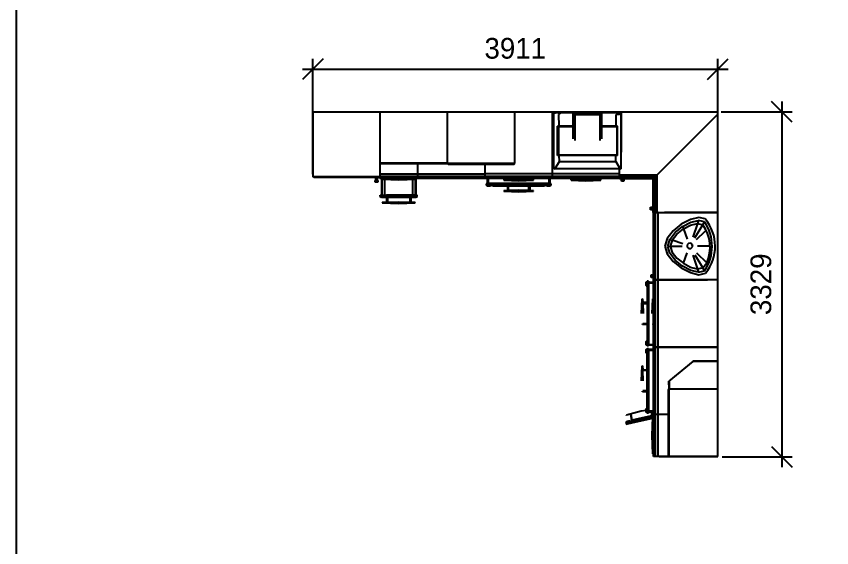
# Model space of a CAD drawing. Header units: millimetres. Extents: x 3103 to 179340, y -10977 to 70536.
# Drawn here: x 3103 to 10976, y 44765 to 49893 of the extents above; entities that cross this region are included whole.
import ezdxf

# ---------------------------------------------------------------- set-up
doc = ezdxf.new("R2010")
doc.units = ezdxf.units.MM
doc.header["$LTSCALE"] = 0.5
doc.layers.add('MEBEL', color=1, linetype='Continuous')
doc.styles.add('WROMLATS', font='wromlats.shx', dxfattribs={"bigfont": 'bigfont.shx'})
doc.dimstyles.new('juka', dxfattribs={"dimscale": 100, "dimtxt": 2, "dimasz": 2, "dimexe": 1, "dimexo": 1, "dimgap": 1, "dimtad": 1, "dimtoh": 1, "dimdec": 0, "dimzin": 0, "dimdsep": 46, "dimtxsty": 'WROMLATS', "dimblk": 'OBLIQUE', "dimcen": -3, "dimdle": 1, "dimclrd": 256, "dimclre": 256, "dimclrt": 256, "dimadec": 0, "dimazin": 0, "dimtfac": 1, "dimtdec": 0, "dimtix": 1, "dimtmove": 2, "dimatfit": 3, "dimldrblk": 'ORIGIN2', "dimfxl": 1, "dimtvp": 2.5, "dimtolj": 1, "dimtzin": 0, "dimarcsym": 0})

# ---------------------------------------------------------------- blocks, each defined once
blk = doc.blocks.new('m_68')
for p, q in [((-72.008419, 443.155933), (-70.77713, 444.387484)), ((-72.008419, 371.759987), (-72.008419, 443.155933)), ((-0.503492, 444.387532), (-70.77713, 444.387484)), ((-70.77713, 444.387484), (-70.77713, 370.528412)), ((-68.285131, 444.387484), (-68.285131, 444.422055)), ((-68.285131, 444.422055), (-0.522279, 444.422055)), ((-0.522279, 444.422055), (-0.522279, 444.387532)), ((-0.503492, 370.528412), (-0.503492, 444.387532)), ((0, 444.422055), (0, 0)), ((-77.212906, 373.150349), (-77.212906, 375.973416)), ((-77.212906, 375.973416), (-75.331068, 375.973416)), ((-75.331068, 375.890827), (-77.212906, 375.890827)), ((-75.331068, 375.973416), (-75.331068, 375.890827)), ((-75.331068, 375.213146), (-75.331068, 375.890827)), ((-99.878692, 368.104553), (-100.53339, 350.079251)), ((-99.31736, 368.104553), (-99.878692, 368.104553)), ((-99.142599, 363.290119), (-99.31736, 368.104553)), ((-94.031429, 368.881083), (-92.799997, 370.276833)), ((-94.031429, 364.742089), (-94.031429, 368.881083)), ((-92.799997, 370.276833), (-92.799997, 363.380814)), ((-92.799997, 370.276833), (-91.526174, 370.276833)), ((-91.526174, 370.276833), (-91.526174, 363.346339)), ((-91.526174, 368.117762), (-73.057222, 368.117762)), ((-91.093921, 368.117762), (-91.093921, 368.587065)), ((-91.093921, 368.587065), (-73.057222, 368.587065)), ((-75.331068, 373.150349), (-77.212906, 373.150349)), ((-76.254081, 375.187874), (-76.254081, 375.213146)), ((-76.254081, 375.213146), (-72.008419, 375.213146)), ((-76.254081, 373.820257), (-76.254081, 373.853302)), ((-72.008419, 373.820257), (-76.254081, 373.820257)), ((-75.331068, 375.295782), (-72.008419, 375.295782)), ((-75.331068, 373.820257), (-75.331068, 373.150349)), ((-73.86074, 367.903424), (-74.515438, 349.878073)), ((-73.299598, 367.903424), (-73.86074, 367.903424)), ((-73.124599, 363.088942), (-73.299598, 367.903424)), ((-73.057222, 329.136658), (-73.057222, 370.936251)), ((-73.057222, 370.936251), (-72.555685, 370.936251)), ((-72.555685, 370.936251), (-72.555685, 329.136658)), ((-72.555685, 370.936251), (-71.184969, 370.936251)), ((-70.77713, 370.528412), (-72.008419, 371.759987)), ((-71.067762, 329.136658), (-71.067762, 370.81914)), ((-70.77713, 370.528412), (-0.503492, 370.528412)), ((-68.241024, 329.136658), (-68.241024, 370.528412)), ((-56.254291, 370.524597), (-56.869936, 369.908715)), ((-56.869936, 369.908715), (-56.860733, 297.246695)), ((-56.245136, 296.630955), (-56.254291, 370.524597)), ((-56.254291, 370.524597), (0.000191, 370.524597)), ((-0.503492, 370.936251), (0.000191, 370.936251)), ((-99.580288, 362.67066), (-99.580288, 363.290119)), ((-99.580288, 363.290119), (-94.122076, 363.290072)), ((-99.120092, 362.67066), (-98.66271, 350.079251)), ((-94.122076, 362.360811), (-99.108791, 362.360859)), ((-94.122076, 363.290072), (-94.122076, 362.360811)), ((-94.110918, 361.985064), (-92.879676, 363.380814)), ((-94.110918, 338.129568), (-94.110918, 361.985064)), ((-92.830467, 363.380814), (-94.031429, 364.742089)), ((-92.879676, 363.380814), (-92.879676, 336.733818)), ((-91.59708, 363.380814), (-92.879676, 363.380814)), ((-91.59708, 336.733818), (-91.59708, 363.380814)), ((-91.526174, 363.346339), (-91.59708, 363.346339)), ((-91.526174, 365.472031), (-73.949003, 365.472031)), ((-91.526174, 363.759709), (-91.520309, 363.759709)), ((-91.520309, 363.759709), (-91.520309, 336.099434)), ((-73.562288, 362.469483), (-73.562288, 363.088942)), ((-73.562288, 363.088942), (-73.057222, 363.088942)), ((-73.211336, 365.472031), (-73.057222, 365.472031)), ((-73.10214, 362.469483), (-73.057222, 361.231947)), ((-73.09103, 362.159729), (-73.057222, 362.159729)), ((-100.53339, 350.079251), (-99.878692, 332.053948)), ((-98.66271, 350.079251), (-99.112892, 337.684679)), ((-74.515438, 349.878073), (-73.86074, 331.85277)), ((-99.878692, 332.053948), (-99.31736, 332.053948)), ((-99.580288, 336.755467), (-99.580288, 337.489414)), ((-94.122076, 336.755467), (-99.580288, 336.755467)), ((-99.31736, 332.053948), (-99.1467, 336.755467)), ((-99.112892, 337.684679), (-94.122076, 337.684679)), ((-94.122076, 337.684679), (-94.122076, 336.755467)), ((-92.879676, 336.733818), (-94.110918, 338.129568)), ((-94.025373, 335.356856), (-92.810726, 336.733818)), ((-94.025373, 331.217814), (-94.025373, 335.356856)), ((-92.794132, 329.822064), (-94.025373, 331.217814)), ((-92.810726, 336.733818), (-92.879676, 336.733818)), ((-92.879676, 336.733818), (-91.59708, 336.733818)), ((-92.794132, 336.733818), (-92.794132, 329.822064)), ((-91.520309, 336.752606), (-91.59708, 336.752606)), ((-91.520309, 329.822064), (-91.520309, 336.752606)), ((-91.520309, 334.462786), (-73.955488, 334.462786)), ((-91.520309, 331.817055), (-73.057222, 331.817055)), ((-91.520309, 331.806898), (-73.057222, 331.806898)), ((-91.093921, 331.29797), (-91.093921, 331.806898)), ((-73.057222, 331.29797), (-91.093921, 331.29797)), ((-73.86074, 331.85277), (-73.299598, 331.85277)), ((-73.562288, 336.554337), (-73.562288, 337.288285)), ((-73.057222, 336.554337), (-73.562288, 336.554337)), ((-73.299598, 331.85277), (-73.1287, 336.554337)), ((-73.204898, 334.462786), (-73.057222, 334.462786)), ((-73.057222, 338.524246), (-73.095131, 337.483549)), ((-73.095131, 337.483549), (-73.057222, 337.483549)), ((-92.794132, 329.822064), (-91.520309, 329.822064)), ((-72.555685, 329.136658), (-73.057222, 329.136658)), ((-73.03791, 255.32732), (-73.03791, 329.136658)), ((-72.555685, 329.136658), (-71.067762, 329.136658)), ((-72.533416, 255.32732), (-72.533416, 329.136658)), ((-71.067762, 329.136658), (-68.241024, 329.136658)), ((-71.037912, 255.32732), (-71.037912, 329.136658)), ((-68.241024, 329.136658), (-68.199396, 329.136658)), ((-68.199396, 329.14877), (-68.197059, 329.14877)), ((-68.197059, 329.14877), (-68.197059, 255.311489)), ((-68.197059, 329.14877), (-56.864833, 329.14877)), ((-56.699991, 296.525812), (-57.315635, 295.909977)), ((-57.315635, 295.909977), (-57.306432, 223.24791)), ((-56.860733, 297.246695), (-56.245136, 296.630955)), ((-56.699991, 296.525812), (0.000191, 296.52586)), ((-56.690645, 222.63217), (-56.699991, 296.525812)), ((-56.245136, 296.630955), (0.000191, 296.631003)), ((-81.399631, 252.958775), (-80.168342, 254.19035)), ((-81.399631, 249.323845), (-81.399631, 252.958775)), ((-80.168342, 254.19035), (-80.168342, 248.09227)), ((-78.877735, 254.19035), (-80.168342, 254.19035)), ((-78.877735, 248.09227), (-78.877735, 254.19035)), ((-78.877735, 252.60973), (-73.051357, 252.60973)), ((-78.877735, 251.533938), (-73.051357, 251.533938)), ((-78.680277, 252.60973), (-78.680277, 252.743817)), ((-78.680277, 252.743817), (-73.051357, 252.743817)), ((-78.680277, 185.058165), (-78.680277, 251.533938)), ((-73.051357, 181.490088), (-73.051357, 255.32732)), ((-73.051357, 255.32732), (-72.546482, 255.32732)), ((-72.546482, 255.32732), (-72.546482, 181.490088)), ((-71.048832, 255.32732), (-72.546482, 255.32732)), ((-71.048832, 181.490088), (-71.048832, 255.32732)), ((-71.048832, 255.32732), (-68.203497, 255.32732)), ((-68.203497, 255.32732), (-68.206453, 255.32732)), ((-68.203497, 181.539107), (-68.203497, 255.32732)), ((-68.203497, 255.32732), (-57.310533, 255.32732)), ((-68.197059, 255.311489), (-57.310533, 255.311489)), ((-80.168342, 248.09227), (-81.399631, 249.323845)), ((-81.384182, 246.833182), (-80.15294, 248.064757)), ((-81.384182, 190.127516), (-81.384182, 246.833182)), ((-80.168342, 248.09227), (-78.877735, 248.09227)), ((-80.15294, 248.064757), (-80.15294, 188.895941)), ((-78.975963, 248.064757), (-80.15294, 248.064757)), ((-79.571867, 248.064757), (-79.571867, 248.09227)), ((-79.129123, 248.064757), (-79.129123, 248.09227)), ((-78.975963, 188.895941), (-78.975963, 248.064757)), ((-87.071895, 234.650803), (-87.730837, 218.411923)), ((-86.506843, 234.650803), (-87.071895, 234.650803)), ((-86.330843, 230.313492), (-86.506843, 234.650803)), ((-74.972677, 234.650851), (-75.631618, 218.411923)), ((-74.407816, 234.650851), (-74.972677, 234.650851)), ((-74.107217, 234.650851), (-74.766206, 218.411923)), ((-74.257421, 230.947829), (-74.407816, 234.650851)), ((-73.542404, 234.650851), (-74.107217, 234.650851)), ((-73.366403, 230.31354), (-73.542404, 234.650851)), ((-86.771488, 229.754925), (-86.771488, 230.313492)), ((-86.771488, 230.313492), (-81.384182, 230.313492)), ((-85.847854, 218.411923), (-86.308193, 229.754925)), ((-86.296892, 229.476357), (-81.384182, 229.476357)), ((-74.672269, 229.755497), (-74.672269, 230.31354)), ((-74.672269, 230.31354), (-74.283218, 230.31354)), ((-73.806858, 229.755688), (-73.806858, 230.31354)), ((-73.806858, 230.31354), (-73.051357, 230.31354)), ((-73.343753, 229.755688), (-73.051357, 222.554684)), ((-73.332405, 229.476404), (-73.051357, 229.476357)), ((-87.730837, 218.411923), (-87.071895, 202.173043)), ((-86.308193, 207.069826), (-85.847854, 218.411923)), ((-75.631618, 218.411923), (-74.972677, 202.173043)), ((-74.766206, 218.411923), (-74.107217, 202.173043)), ((-57.306432, 223.24791), (-56.690645, 222.63217)), ((-56.690645, 222.63217), (0.000191, 222.632218)), ((-86.771488, 206.408644), (-86.771488, 207.069826)), ((-81.384182, 206.408644), (-86.771488, 206.408644)), ((-86.506843, 202.173043), (-86.334943, 206.408644)), ((-86.300993, 207.245779), (-81.384182, 207.245779)), ((-74.672269, 206.408644), (-74.672269, 207.069779)), ((-74.279117, 206.408644), (-74.672269, 206.408644)), ((-74.407816, 202.173043), (-74.257421, 205.876065)), ((-73.806858, 206.408644), (-73.806858, 207.069874)), ((-73.051357, 206.408644), (-73.806858, 206.408644)), ((-73.542404, 202.173043), (-73.370504, 206.408644)), ((-73.370504, 206.408644), (-73.051357, 206.408644)), ((-73.051357, 214.269209), (-73.336506, 207.245779)), ((-73.336506, 207.245779), (-73.051357, 207.245779)), ((-87.071895, 202.173043), (-86.506843, 202.173043)), ((-74.972677, 202.173043), (-74.407816, 202.173043)), ((-74.107217, 202.173043), (-73.542404, 202.173043)), ((-81.399631, 187.690449), (-80.173635, 188.916588)), ((-80.15294, 188.895941), (-81.384182, 190.127516)), ((-80.168342, 188.911152), (-80.168342, 182.823944)), ((-80.15294, 188.895941), (-78.975963, 188.895941)), ((-78.877735, 188.921976), (-78.975963, 188.921976)), ((-78.877735, 182.823944), (-78.877735, 188.921976)), ((-81.399631, 184.055519), (-81.399631, 187.690449)), ((-80.168342, 182.823944), (-81.399631, 184.055519)), ((-80.168342, 182.823944), (-78.877735, 182.823944)), ((-78.877735, 185.058165), (-73.051357, 185.058165)), ((-78.877735, 183.982325), (-73.051357, 183.982325)), ((-72.546482, 181.490088), (-73.051357, 181.490088)), ((-73.01445, 107.701874), (-73.01445, 181.490088)), ((-72.546482, 181.490088), (-71.048832, 181.490088)), ((-72.509193, 181.490088), (-72.509193, 107.701874)), ((-71.048832, 181.490088), (-71.02189, 181.490088)), ((-71.010732, 181.539107), (-71.02189, 181.539107)), ((-71.010732, 107.701874), (-71.010732, 181.539107)), ((-71.010732, 181.539107), (-68.163681, 181.539107)), ((-68.163681, 181.539107), (-68.183994, 181.539107)), ((-68.163681, 181.539107), (0.000382, 181.539154)), ((-68.163681, 107.701874), (-68.163681, 181.539107)), ((-62.550592, 179.79765), (-1.217174, 179.797697)), ((-62.550592, 105.904055), (-62.550592, 179.79765)), ((-62.550592, 179.79765), (-61.580848, 178.006792)), ((-1.217174, 179.797697), (-1.217174, 178.036595)), ((-0.986147, 172.05987), (-1.217174, 179.797697)), ((-61.580848, 178.006792), (-54.40607, 173.850775)), ((-54.40607, 173.850775), (-48.012113, 173.906517)), ((-54.40607, 173.850775), (-54.40607, 111.850977)), ((-48.012113, 109.952641), (-48.012113, 175.749111)), ((-48.012113, 175.749111), (-47.245502, 174.82543)), ((-48.012113, 175.749111), (-15.664625, 175.749111)), ((-47.245502, 174.82543), (-47.245502, 110.876274)), ((-16.431236, 174.82543), (-47.245502, 174.82543)), ((-15.664625, 175.749111), (-16.431236, 174.82543)), ((-16.431236, 158.760405), (-16.431236, 174.82543)), ((-15.664625, 158.760405), (-15.664625, 175.749111)), ((-15.664625, 174.188614), (-3.133011, 174.297905)), ((-3.133011, 174.297905), (-0.986147, 172.05987)), ((-0.986147, 113.641882), (-0.986147, 172.05987)), ((-75.047254, 160.862637), (-75.706625, 144.623709)), ((-75.596285, 144.623709), (-74.936723, 160.862637)), ((-74.936723, 160.862637), (-75.047254, 160.862637)), ((-74.936723, 160.862637), (-74.371481, 160.862637)), ((-74.070882, 160.862637), (-74.730253, 144.623709)), ((-74.636316, 155.967808), (-74.636316, 156.525326)), ((-74.636316, 156.525326), (-74.247074, 156.525326)), ((-74.371481, 160.862637), (-74.221277, 157.161284)), ((-73.50564, 160.862637), (-74.070882, 160.862637)), ((-73.770332, 155.968094), (-73.770332, 156.525326)), ((-73.770332, 156.525326), (-73.01445, 156.525326)), ((-73.329496, 156.525326), (-73.50564, 160.862637)), ((-73.306846, 155.968094), (-73.01445, 148.766184)), ((-73.295498, 155.688191), (-73.01445, 155.688191)), ((-3.408002, 156.913042), (-31.329488, 156.913042)), ((-29.699039, 158.760405), (-1.444912, 158.760405)), ((-1.444912, 158.760405), (-3.408002, 156.913042)), ((-3.408002, 129.087878), (-3.408002, 156.913042)), ((-1.062679, 158.760405), (-1.444912, 158.760405)), ((-1.062679, 127.240563), (-1.062679, 158.760405)), ((-75.706625, 144.623709), (-75.047254, 128.384829)), ((-74.936723, 128.384829), (-75.596285, 144.623709)), ((-74.730253, 144.623709), (-74.070882, 128.384829)), ((-73.01445, 140.480805), (-73.299598, 133.457566)), ((-75.047254, 128.384829), (-74.936723, 128.384829)), ((-74.936723, 128.384829), (-74.371481, 128.384829)), ((-74.636316, 132.62043), (-74.636316, 133.281565)), ((-74.242973, 132.62043), (-74.636316, 132.62043)), ((-74.371481, 128.384829), (-74.221277, 132.08623)), ((-74.070882, 128.384829), (-73.50564, 128.384829)), ((-73.770332, 132.62043), (-73.770332, 133.281708)), ((-73.01445, 132.62043), (-73.770332, 132.62043)), ((-73.50564, 128.384829), (-73.333597, 132.62043)), ((-73.333597, 132.62043), (-73.01445, 132.62043)), ((-73.299598, 133.457566), (-73.01445, 133.457566)), ((-31.329488, 129.087878), (-3.408002, 129.087878)), ((-29.699039, 127.240563), (-1.444912, 127.240563)), ((-16.431236, 110.876274), (-16.431236, 127.240563)), ((-15.664625, 109.952641), (-15.664625, 127.240563)), ((-1.444912, 127.240563), (-3.408002, 129.087878)), ((-1.444912, 127.240563), (-1.062679, 127.240563)), ((-73.347473, 70.838166), (-73.347473, 107.761908)), ((-73.347473, 107.761908), (-73.01445, 107.761908)), ((-72.509193, 107.701874), (-73.01445, 107.701874)), ((-72.509193, 107.701874), (-71.010732, 107.701874)), ((-72.346878, 69.851637), (-72.346878, 107.701874)), ((-71.010732, 107.701874), (-70.656252, 107.701874)), ((-71.007442, 68.506432), (-71.007442, 107.701874)), ((-70.656252, 107.761908), (-69.164276, 107.761908)), ((-69.164276, 107.761908), (-69.164276, 66.667986)), ((-69.164276, 107.761908), (-68.238496, 107.761908)), ((-68.238496, 107.701874), (-68.163681, 107.701874)), ((-68.163681, 107.701874), (-62.550592, 107.701874)), ((-61.580848, 107.694912), (-62.550592, 105.904055)), ((-54.40607, 111.850977), (-61.580848, 107.694912)), ((-54.40607, 111.850977), (-48.012113, 111.795187)), ((-47.245502, 110.876274), (-48.012113, 109.952641)), ((-48.012113, 109.952641), (-15.664625, 109.952641)), ((-16.431236, 110.876274), (-47.245502, 110.876274)), ((-15.664625, 109.952641), (-16.431236, 110.876274)), ((-15.664625, 111.513138), (-3.133011, 111.403847)), ((-3.133011, 111.403847), (-2.538299, 107.980347)), ((-2.538299, 107.980347), (-1.217174, 105.904055)), ((-1.217174, 105.904055), (-0.986147, 113.641882)), ((-1.163482, 107.701779), (0.000382, 107.701779)), ((-341.010522, 100.60463), (-342.569732, 100.381995)), ((-342.569732, 100.381995), (-341.229486, 94.227791)), ((-341.010522, 100.60463), (-339.257049, 99.606943)), ((-339.674043, 94.467068), (-341.010522, 100.60463)), ((-339.257049, 99.606943), (-338.4449, 95.878029)), ((-332.965421, 99.930573), (-332.278299, 100.02861)), ((-332.278299, 100.02861), (-327.991199, 84.13682)), ((-75.950193, 102.988959), (-75.950193, 105.729771)), ((-75.950193, 105.729771), (-74.068737, 105.729771)), ((-74.068737, 102.988959), (-75.950193, 102.988959)), ((-74.991607, 105.052042), (-73.347473, 105.052042)), ((-74.991607, 103.658963), (-73.347473, 103.658963)), ((-74.068737, 105.729771), (-74.068737, 105.052042)), ((-73.347473, 103.658963), (-74.068737, 103.658963)), ((-74.068737, 103.658963), (-74.068737, 102.988959)), ((-62.550592, 105.904055), (-1.217174, 105.904055)), ((-1.217174, 105.904055), (-44.436741, 105.904055)), ((-1.217174, 105.904055), (-10.037899, 105.904055)), ((-341.229486, 94.227791), (-341.135549, 94.24119)), ((-341.139269, 94.25788), (-339.56933, 94.482041)), ((-336.1207, 71.213722), (-341.139269, 94.25788)), ((-341.135549, 94.24119), (-336.1207, 71.213722)), ((-338.4449, 95.878029), (-339.653492, 94.470024)), ((-339.56933, 94.482041), (-337.815618, 93.484354)), ((-334.416198, 70.819855), (-339.56933, 94.482041)), ((-331.734371, 95.801592), (-338.415241, 94.847775)), ((-338.415241, 94.847775), (-338.235569, 94.022656)), ((-338.235569, 94.022656), (-332.126951, 94.894743)), ((-337.815618, 93.484354), (-333.190822, 72.247505)), ((-331.592369, 95.149851), (-331.734371, 95.801592)), ((-327.991199, 84.13682), (-327.067566, 78.589535)), ((-306.919908, 77.365685), (-306.919908, 82.792282)), ((-306.919908, 82.792282), (-306.258964, 82.792282)), ((-306.083011, 77.365685), (-306.083011, 82.321072)), ((-294.919347, 83.753252), (-278.683996, 83.093119)), ((-294.919347, 81.867218), (-283.578491, 82.328272)), ((-283.857202, 77.365685), (-283.857202, 82.316971)), ((-283.578491, 82.792282), (-283.020305, 82.792282)), ((-283.020305, 82.792282), (-283.020305, 77.365685)), ((-278.683996, 82.527304), (-283.020305, 82.35097)), ((-278.683996, 83.093119), (-278.683996, 82.527304)), ((-233.174228, 77.365685), (-233.174228, 82.792282)), ((-233.174228, 82.792282), (-232.513284, 82.792282)), ((-232.337284, 77.365685), (-232.337284, 82.321072)), ((-221.17362, 83.753252), (-204.938268, 83.093119)), ((-209.832811, 82.328272), (-221.17362, 81.867218)), ((-221.17362, 81.867218), (-210.111522, 82.316971)), ((-210.111522, 82.316971), (-210.111522, 77.365685)), ((-209.274625, 82.792282), (-209.832811, 82.792282)), ((-209.274625, 77.365685), (-209.274625, 82.792282)), ((-204.938268, 82.527304), (-209.274625, 82.35097)), ((-209.274625, 82.35097), (-209.274625, 77.365685)), ((-204.938268, 83.093119), (-204.938268, 82.527304)), ((-375.145888, 71.176911), (-355.07226, 71.835757)), ((-355.07226, 71.835757), (-334.998417, 71.176911)), ((-333.190822, 72.247505), (-334.416198, 70.819855)), ((-333.432245, 71.966267), (-333.283996, 71.285439)), ((-333.286714, 72.13583), (-329.341411, 72.69907)), ((-333.283996, 71.285439), (-329.341411, 71.848297)), ((-330.555486, 77.35796), (-329.324197, 78.589535)), ((-330.555486, 76.102638), (-330.555486, 77.35796)), ((-324.436521, 77.35796), (-330.555486, 77.35796)), ((-324.436521, 76.102638), (-330.555486, 76.102638)), ((-329.341411, 70.404768), (-329.341411, 76.102638)), ((-329.324197, 78.589535), (-325.667762, 78.589535)), ((-328.26581, 70.404768), (-328.26581, 76.102638)), ((-328.26581, 76.0427), (-261.804485, 76.0427)), ((-328.20177, 76.102638), (-328.185558, 76.0427)), ((-326.653337, 76.102638), (-326.643371, 76.0427)), ((-325.667762, 78.589535), (-324.436521, 77.35796)), ((-324.436521, 76.102638), (-324.436521, 77.365685)), ((-324.436521, 77.365685), (-265.611314, 77.365685)), ((-324.436521, 76.102638), (-324.436521, 77.35796)), ((-265.611314, 76.102638), (-324.436521, 76.102638)), ((-265.611314, 77.35796), (-264.380073, 78.589535)), ((-265.611314, 77.365685), (-265.611314, 76.102638)), ((-265.611314, 76.102638), (-265.611314, 77.35796)), ((-259.492397, 77.35796), (-265.611314, 77.35796)), ((-259.492397, 76.102638), (-265.611314, 76.102638)), ((-264.380073, 78.589535), (-260.723638, 78.589535)), ((-261.804485, 70.404721), (-261.804485, 76.102638)), ((-260.728883, 70.404721), (-260.728883, 76.102638)), ((-260.728883, 76.0427), (-260.59494, 76.0427)), ((-260.723638, 78.589535), (-259.492397, 77.35796)), ((-260.59494, 76.0427), (-260.59494, 70.404721)), ((-259.492397, 77.35796), (-259.492397, 76.102638)), ((-256.809759, 77.35796), (-255.578518, 78.589535)), ((-256.809759, 76.102638), (-256.809759, 77.35796)), ((-250.690841, 77.35796), (-256.809759, 77.35796)), ((-256.809759, 76.102638), (-250.690841, 76.102638)), ((-255.595684, 76.102638), (-256.809759, 76.102638)), ((-255.595684, 70.404768), (-255.595684, 76.102638)), ((-255.578518, 78.589535), (-251.922083, 78.589535)), ((-188.058805, 76.0427), (-255.526352, 76.0427)), ((-255.526352, 76.0427), (-255.526352, 70.404768)), ((-250.690841, 76.102638), (-254.52013, 76.102638)), ((-254.52013, 76.102638), (-254.52013, 76.0427)), ((-254.52013, 76.0427), (-188.058805, 76.0427)), ((-251.922083, 78.589535), (-250.690841, 77.35796)), ((-250.690841, 77.365685), (-250.690841, 76.102638)), ((-191.865635, 77.365685), (-250.690841, 77.365685)), ((-250.690841, 76.102638), (-250.690841, 77.35796)), ((-250.690841, 76.102638), (-191.865635, 76.102638)), ((-221.17362, 71.874953), (-204.938268, 71.214819)), ((-191.865635, 77.35796), (-190.634393, 78.589535)), ((-191.865635, 76.102638), (-191.865635, 77.365685)), ((-191.865635, 76.102638), (-191.865635, 77.35796)), ((-185.746669, 77.35796), (-191.865635, 77.35796)), ((-191.865635, 76.102638), (-185.746669, 76.102638)), ((-188.058805, 76.102638), (-191.865635, 76.102638)), ((-190.634393, 78.589535), (-186.977911, 78.589535)), ((-188.058805, 70.404721), (-188.058805, 76.102638)), ((-185.746669, 76.102638), (-186.983204, 76.102638)), ((-186.983204, 76.102638), (-186.983204, 70.404721)), ((-186.983204, 76.0427), (-186.849212, 76.0427)), ((-186.977911, 78.589535), (-185.746669, 77.35796)), ((-186.849212, 76.0427), (-186.849212, 70.404721)), ((-185.746669, 76.102638), (-185.746669, 77.35796)), ((-181.621265, 71.316481), (-181.621265, 73.198843)), ((-181.621265, 73.198843), (-178.881454, 73.198843)), ((-180.951547, 70.420504), (-180.951547, 72.239781)), ((-180.951547, 72.239781), (-180.918359, 72.239781)), ((-179.58436, 72.239781), (-179.558992, 72.239781)), ((-179.558992, 72.239781), (-179.558992, 70.420504)), ((-178.881454, 73.198843), (-178.881454, 71.316481)), ((-107.490444, 72.093821), (-107.490444, 73.974943)), ((-107.490444, 73.974943), (-104.749012, 73.974943)), ((-106.820106, 72.093821), (-107.490444, 72.093821)), ((-106.820106, 70.815087), (-106.820106, 73.016501)), ((-106.820106, 73.016501), (-106.770706, 73.016501)), ((-105.468559, 73.016501), (-105.426931, 73.016501)), ((-105.426931, 73.016501), (-105.426931, 70.815087)), ((-104.749012, 72.093821), (-105.426931, 72.093821)), ((-104.749012, 73.974943), (-104.749012, 72.093821)), ((-378.25253, 0.000096), (-378.25253, 64.216519)), ((-378.25253, 64.216519), (-378.170704, 64.216519)), ((-378.170704, 0.000096), (-378.170704, 70.368386)), ((-378.170704, 70.368386), (-331.833219, 70.368338)), ((-378.170704, 69.863558), (-331.833219, 69.86351)), ((-378.170704, 68.366337), (-331.833219, 68.366337)), ((-378.170704, 65.521765), (-331.833219, 65.521765)), ((-375.145888, 70.612145), (-375.145888, 71.176911)), ((-369.910144, 70.440293), (-375.145888, 70.612145)), ((-369.910144, 70.368386), (-369.910144, 70.876646)), ((-369.910144, 70.876646), (-369.092774, 70.876646)), ((-368.875193, 70.368386), (-368.875193, 70.406342)), ((-368.875193, 70.406342), (-367.719149, 70.368386)), ((-342.425584, 70.368338), (-341.049814, 70.413542)), ((-341.394901, 70.368338), (-341.394901, 70.402193)), ((-341.049814, 70.876599), (-340.359974, 70.876599)), ((-340.359974, 70.876599), (-340.359974, 70.368338)), ((-334.998417, 70.612145), (-340.359974, 70.436144)), ((-337.152719, 70.368338), (-336.070299, 70.522881)), ((-336.071491, 70.576906), (-336.025953, 70.368338)), ((-336.070299, 70.522881), (-336.036729, 70.368338)), ((-334.998417, 71.176911), (-334.998417, 70.612145)), ((-334.998417, 70.736742), (-334.416198, 70.819855)), ((-334.513664, 70.805931), (-334.418344, 70.368338)), ((-334.475994, 70.81132), (-333.697271, 70.368338)), ((-331.833219, 54.182768), (-331.833219, 70.404768)), ((-331.833219, 70.404768), (-258.011913, 70.404721)), ((-258.011913, 69.898892), (-331.833219, 69.898987)), ((-331.833219, 68.398953), (-258.011913, 68.398905)), ((-331.833219, 65.549088), (-258.011913, 65.54904)), ((-258.087492, 0.00121), (-258.087492, 70.404768)), ((-258.087492, 70.404768), (-184.266233, 70.404721)), ((-184.266233, 69.898939), (-258.087492, 69.898987)), ((-258.087492, 68.398953), (-184.266233, 68.398905)), ((-258.087492, 65.549088), (-184.266233, 65.54904)), ((-258.011913, 70.404721), (-258.011913, 69.898892)), ((-258.011913, 68.398905), (-258.011913, 69.898892)), ((-258.011913, 68.398905), (-258.011913, 65.54904)), ((-258.011913, 65.54904), (-258.011913, 0.00121)), ((-237.408971, 70.649004), (-237.408971, 71.214867)), ((-233.174228, 70.404721), (-233.174228, 70.913983)), ((-233.174228, 70.913983), (-232.513284, 70.913983)), ((-232.337284, 70.404721), (-232.337284, 70.44282)), ((-210.946655, 70.404721), (-209.832811, 70.45002)), ((-210.111522, 70.404721), (-210.111522, 70.438671)), ((-209.832811, 70.913983), (-209.274625, 70.91403)), ((-209.274625, 70.91403), (-209.274625, 70.404721)), ((-204.938268, 70.649004), (-209.274625, 70.472718)), ((-204.938268, 71.214819), (-204.938268, 70.649004)), ((-184.266233, 70.404721), (-184.266233, 69.898939)), ((-184.266233, 65.54904), (-184.266233, 70.306731)), ((-184.266233, 68.398905), (-184.266233, 69.898939)), ((-184.266233, 68.398905), (-184.266233, 65.54904)), ((-184.266233, 65.54904), (-184.266233, 11.493683)), ((-184.266233, 64.24141), (-184.231662, 64.24141)), ((-184.242773, 64.24141), (-184.242773, 64.375305)), ((-184.242773, 64.375305), (-184.220886, 64.375305)), ((-184.231662, 64.24141), (-184.231662, 11.475468)), ((-184.220886, 0.001191), (-184.220886, 70.420504)), ((-184.220886, 70.420504), (-110.399627, 70.420456)), ((-110.399627, 69.915676), (-184.220886, 69.915724)), ((-184.220886, 68.418646), (-110.399627, 68.418598)), ((-184.220886, 65.574312), (-110.399627, 65.574217)), ((-180.951547, 71.316481), (-181.621265, 71.316481)), ((-178.881454, 71.316481), (-179.558992, 71.316481)), ((-110.399627, 70.420456), (-110.399627, 69.915676)), ((-110.399627, 65.574217), (-110.399627, 70.322657)), ((-110.399627, 68.418598), (-110.399627, 69.915676)), ((-110.399627, 68.418598), (-110.399627, 65.574217)), ((-110.399627, 65.574217), (-110.399627, 0.001173)), ((-110.399627, 64.269161), (-110.365057, 64.269161)), ((-110.300779, 70.815087), (-73.370504, 70.815087)), ((-72.383976, 69.814587), (-110.300779, 69.814587)), ((-71.038484, 68.475485), (-110.300779, 68.475485)), ((-110.300779, 66.632605), (-69.199609, 66.632653)), ((-73.370504, 70.815087), (-72.383976, 69.814587)), ((-73.370504, 70.815087), (-68.817377, 66.265536)), ((-73.347473, 70.838166), (-68.776941, 66.265536)), ((-72.346878, 69.851637), (-73.347473, 70.838166)), ((-72.383976, 69.814587), (-71.038484, 68.475485)), ((-71.007442, 68.506432), (-72.346878, 69.851637)), ((-69.199609, 66.632653), (-71.038484, 68.475485)), ((-71.038484, 68.475485), (-29.994154, 27.469254)), ((-29.994154, 27.469254), (-71.007442, 68.506432)), ((-69.164276, 66.667986), (-71.007442, 68.506432)), ((-69.869136, 67.316532), (-69.827556, 67.316532)), ((-69.199609, 66.632653), (-27.034759, 24.510479)), ((-2.499199, 0), (-69.199609, 66.632653)), ((-69.164276, 66.667986), (-2.540445, 0)), ((-68.637514, 66.084957), (-68.595504, 66.084957)), ((-68.588066, 66.035557), (-68.588066, 66.076613)), ((-68.588066, 66.076613), (-36.431837, 33.906031)), ((-36.431837, 33.906031), (-68.588066, 66.035557)), ((-67.154312, 64.603615), (-67.154312, 64.642144)), ((-377.969718, 53.561211), (-377.354097, 54.177094)), ((-377.354097, 54.177094), (-304.707813, 54.186201)), ((-304.707813, 54.186201), (-304.091978, 53.570462)), ((-303.707599, 53.492546), (-295.255279, 53.707886)), ((-295.255279, 53.707886), (-295.368147, 53.279639)), ((-273.704481, 27.347851), (-295.255279, 53.707886)), ((-184.231662, 58.052826), (-184.220886, 58.052826)), ((-155.705881, 55.469084), (-163.989639, 48.990107)), ((-147.272253, 57.963419), (-155.705881, 55.469084)), ((-155.164861, 52.69146), (-147.533607, 54.948521)), ((-147.533607, 54.948521), (-147.502946, 52.111244)), ((-147.533607, 54.948521), (-139.902353, 52.69146)), ((-138.838672, 55.469084), (-147.272253, 57.963419)), ((-130.554866, 48.990107), (-138.838672, 55.469084)), ((-110.326385, 0.001173), (-110.326385, 58.564759)), ((-110.326385, 58.564759), (-110.300779, 58.564759)), ((-60.616779, 58.071423), (-60.616779, 58.10175)), ((-304.091978, 53.570462), (-377.969718, 53.561211)), ((-377.969718, 0.000096), (-377.969718, 53.561211)), ((-304.091978, 0), (-304.091978, 53.570462)), ((-304.091978, 50.655556), (-304.067373, 50.700283)), ((-304.091978, 50.637388), (-304.067373, 50.637293)), ((-304.067373, 53.279639), (-303.707599, 53.492546)), ((-304.067373, 0), (-304.067373, 53.279639)), ((-295.368147, 53.279639), (-304.067373, 53.279639)), ((-295.368147, 53.279639), (-273.580455, 26.713467)), ((-163.989639, 48.990107), (-171.191597, 40.032482)), ((-169.177723, 38.723231), (-162.660741, 46.828795)), ((-160.391379, 44.945526), (-166.142559, 37.792397)), ((-162.660741, 46.828795), (-155.164861, 52.69146)), ((-153.776169, 50.1194), (-160.391379, 44.945526)), ((-147.502946, 52.111244), (-154.237508, 50.1194)), ((-140.768337, 50.1194), (-147.502946, 52.111244)), ((-147.502946, 52.111244), (-147.362899, 39.183283)), ((-144.713878, 38.399792), (-140.768337, 50.1194)), ((-139.902353, 52.69146), (-140.768337, 50.1194)), ((-140.768337, 50.1194), (-134.153127, 44.945526)), ((-139.902353, 52.69146), (-132.406425, 46.828747)), ((-134.153127, 44.945526), (-128.401947, 37.792397)), ((-132.406425, 46.828747), (-125.889635, 38.723231)), ((-123.352909, 40.032482), (-130.554866, 48.990107)), ((-171.191597, 40.032482), (-176.37968, 30.102301)), ((-173.87228, 29.737711), (-169.177723, 38.723231)), ((-166.142559, 37.792397), (-170.285511, 29.862595)), ((-166.142559, 37.792397), (-154.694891, 33.550978)), ((-128.401947, 37.792397), (-139.849615, 33.550978)), ((-125.889635, 38.723231), (-128.401947, 37.792397)), ((-128.401947, 37.792397), (-124.258995, 29.862595)), ((-125.889635, 38.723231), (-121.194934, 29.737711)), ((-118.164825, 30.102301), (-123.352909, 40.032482)), ((-273.580455, 26.713467), (-273.704481, 27.347851)), ((-176.37968, 30.102301), (-178.621673, 20.7057)), ((-175.900793, 21.234894), (-173.87228, 29.737711)), ((-172.537088, 22.358895), (-170.746851, 29.862595)), ((-157.210159, 27.480126), (-172.537088, 22.358895)), ((-148.457813, 33.673239), (-150.083017, 31.897879)), ((-150.083017, 31.897879), (-149.978113, 29.492188)), ((-149.978113, 29.492188), (-148.204469, 27.86541)), ((-146.054697, 33.778239), (-148.457813, 33.673239)), ((-148.204469, 27.86541), (-145.801353, 27.97041)), ((-145.801353, 27.97041), (-146.961546, 27.919674)), ((-144.281053, 32.151461), (-146.054697, 33.778239)), ((-145.801353, 27.97041), (-144.176149, 29.74577)), ((-144.176149, 29.74577), (-144.281053, 32.151461)), ((-122.468757, 22.358895), (-137.515831, 27.480126)), ((-124.258995, 29.862595), (-122.468757, 22.358895)), ((-121.194934, 29.737711), (-119.166422, 21.234894)), ((-115.922832, 20.7057), (-118.164825, 30.102301)), ((-31.053495, 28.525257), (-31.048822, 28.520489)), ((-273.580455, 0.001214), (-273.580455, 26.713467)), ((-273.580455, 26.713467), (-273.31953, 26.238632)), ((-273.31953, 26.238632), (-273.31953, 0.00124)), ((-178.621673, 20.7057), (-176.985359, 13.34858)), ((-172.537088, 22.358895), (-175.900793, 21.234894)), ((-175.900793, 21.234894), (-174.420118, 14.577675)), ((-171.230459, 16.483879), (-172.537088, 22.358895)), ((-156.696272, 25.169182), (-171.230459, 16.483879)), ((-154.561138, 23.474694), (-165.802526, 12.175846)), ((-147.505596, 8.471203), (-147.362899, 22.119046)), ((-140.164852, 23.474694), (-130.766201, 13.786793)), ((-138.02967, 25.169182), (-123.775386, 16.483879)), ((-122.468757, 22.358895), (-123.775386, 16.483879)), ((-119.166422, 21.234894), (-122.468757, 22.358895)), ((-120.647049, 14.577675), (-119.166422, 21.234894)), ((-117.461729, 13.786793), (-115.922832, 20.7057)), ((-28.44882, 25.923157), (-28.444147, 25.918484)), ((-174.420118, 14.577675), (-171.230459, 16.483879)), ((-171.230459, 16.483879), (-165.802526, 12.175846)), ((-123.775386, 16.483879), (-120.647049, 14.577675)), ((-377.969718, 0.00124), (0, 0)), ((-107.619905, 0.00124), (-107.622051, 0.00124)), ((-107.619905, 0), (-107.619905, 0.00124))]:
    blk.add_line(p, q)
at = {"linetype": 'Continuous'}
for centre, radius, start, end in [((-147.489813, 49.735662), 46.840229, 230.971606956, 309.87200093), ((-147.533583, 53.829067), 47.576859, 235.589521094, 304.410478906), ((-148.504267, 50.574688), 42.115327, 245.748955732, 305.956479913)]:
    blk.add_arc(centre, radius, start, end, dxfattribs=at)
blk = doc.blocks.new('_Oblique')
at = {"color": 0, "lineweight": -2}
blk.add_line((-0.5, -0.5), (0.5, 0.5), dxfattribs=at)
blk = doc.blocks.new('*D735')
at = {"layer": 'Defpoints', "color": 0, "transparency": 16777216}
for p in [(9876, 49382.9), (5965.1, 48800.3), (9876, 48688.7)]:
    blk.add_point(p, dxfattribs=at)
at = {"layer": 'MEBEL', "lineweight": -2, "transparency": 16777216}
for p, q in [((5965.1, 48900.3), (5965.1, 49482.9)), ((9876, 48788.7), (9876, 49482.9)), ((5865.1, 49382.9), (9976, 49382.9))]:
    blk.add_line(p, q, dxfattribs=at)
at = {"layer": 'MEBEL', "lineweight": -2, "transparency": 16777216, "xscale": 200, "yscale": 200, "zscale": 200, "rotation": 180}
blk.add_blockref('_Oblique', (5965.1, 49382.9), dxfattribs=at)
at = {"layer": 'MEBEL', "lineweight": -2, "transparency": 16777216, "xscale": 200, "yscale": 200, "zscale": 200}
blk.add_blockref('_Oblique', (9876, 49382.9), dxfattribs=at)
at = {"layer": 'MEBEL', "transparency": 16777216, "insert": (7920.5, 49582.9), "char_height": 200, "attachment_point": 5, "style": 'WROMLATS'}
blk.add_mtext('\\A1;3911', dxfattribs=at)
blk = doc.blocks.new('_Origin2')
at = {"color": 0, "linetype": 'ByBlock', "lineweight": -2}
blk.add_line((-0.5, 0), (-1, 0), dxfattribs=at)
for radius in [0.5, 0.25]:
    blk.add_circle((0, 0), radius, dxfattribs=at)
blk = doc.blocks.new('*D736')
at = {"layer": 'Defpoints', "color": 0, "transparency": 16777216}
for p in [(9809.6, 48971.6), (9818.3, 45642.9), (10493.1, 45642.9)]:
    blk.add_point(p, dxfattribs=at)
at = {"layer": 'MEBEL', "lineweight": -2, "transparency": 16777216}
for p, q in [((10493.1, 49071.6), (10493.1, 45542.9)), ((9909.6, 48971.6), (10593.1, 48971.6)), ((9918.3, 45642.9), (10593.1, 45642.9))]:
    blk.add_line(p, q, dxfattribs=at)
at = {"layer": 'MEBEL', "lineweight": -2, "transparency": 16777216, "xscale": 200, "yscale": 200, "zscale": 200}
for p, rotation in [((10493.1, 48971.6), 90), ((10493.1, 45642.9), 270)]:
    blk.add_blockref('_Oblique', p, dxfattribs=dict(at, rotation=rotation))
at = {"layer": 'MEBEL', "transparency": 16777216, "insert": (10293.1, 47307.3), "char_height": 200, "attachment_point": 5, "rotation": 90, "style": 'WROMLATS'}
blk.add_mtext('\\A1;3329', dxfattribs=at)

msp = doc.modelspace()

# ---------------------------------------------------------------- linework, layer by layer
at = {"layer": 'MEBEL'}
msp.add_lwpolyline([(3103, 26462.1), (30399.5, 26462.1), (30399.5, 55020.6), (3103, 55020.6)], close=True, dxfattribs=at)

# ---------------------------------------------------------------- block references
at = {"layer": 'MEBEL', "xscale": 8.80000000000291, "yscale": 8.80000000000291, "zscale": 8.80000000000291, "rotation": 90}
msp.add_blockref('m_68', (9876, 48971.6), dxfattribs=at)

# ---------------------------------------------------------------- dimensions: what is measured, and where the dimension line sits
at = {"layer": 'MEBEL'}
dim = msp.add_linear_dim(base=(9876, 49382.9), p1=(5965.1, 48800.3), p2=(9876, 48688.7), dimstyle='juka', dxfattribs=at)
dim.commit()
dim.dimension.update_dxf_attribs({"geometry": '*D735', "text_midpoint": (7920.5, 49582.9)})
dim = msp.add_linear_dim(base=(10493.1, 45642.9), p1=(9809.6, 48971.6), p2=(9818.3, 45642.9), angle=90, dimstyle='juka', dxfattribs=at)
dim.commit()
dim.dimension.update_dxf_attribs({"geometry": '*D736', "text_midpoint": (10293.1, 47307.3)})

doc.saveas('drawing.dxf')
